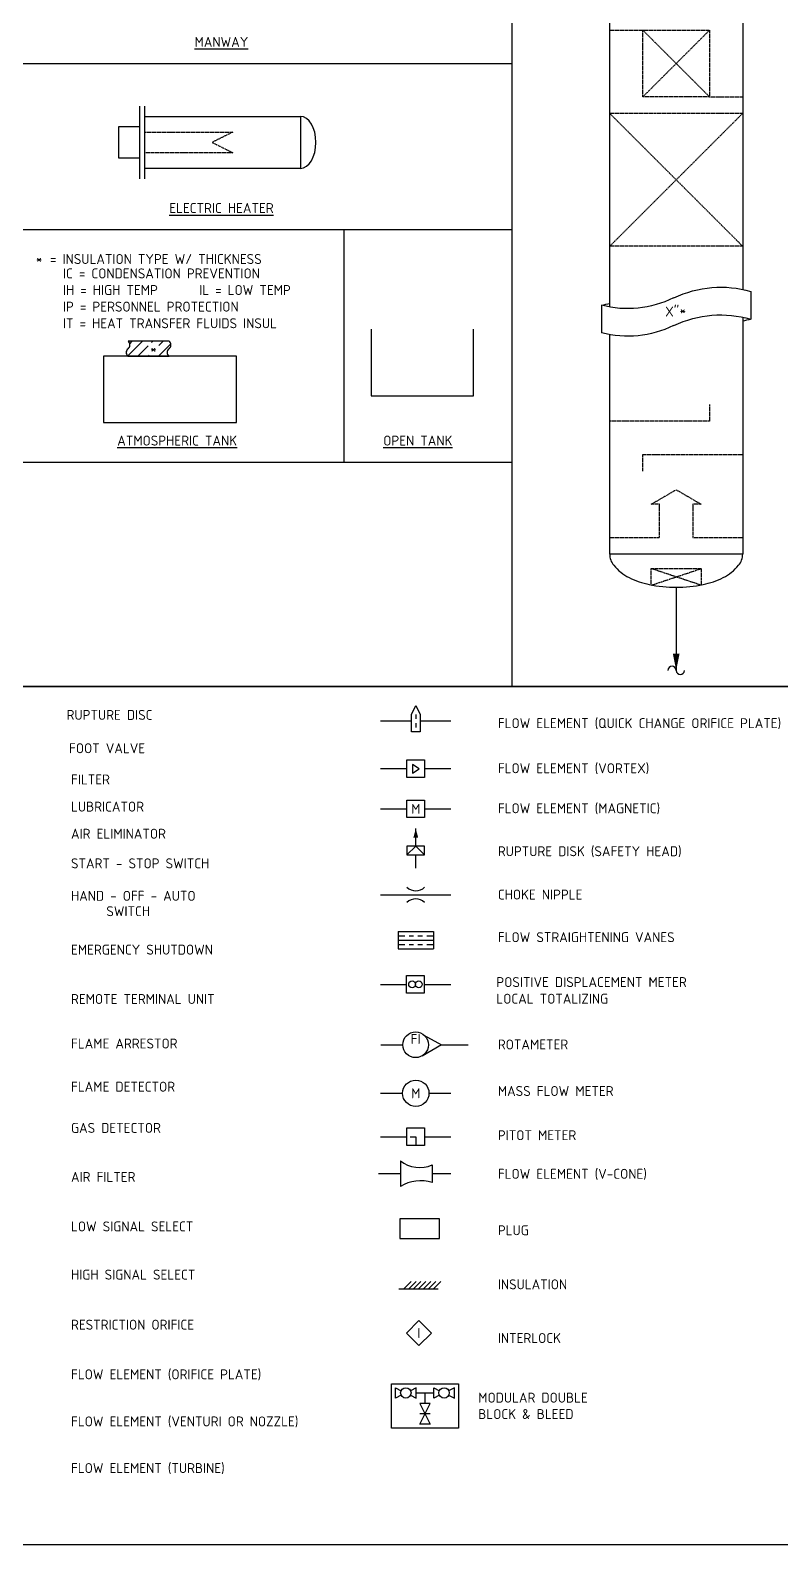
# Model space of a CAD drawing. Header units: millimetres. Extents: x 5058 to 5969, y 3741 to 4532.
# Drawn here: x 5420.4 to 5646.1, y 3740.6 to 4196.4 of the extents above; entities that cross this region are included whole.
import ezdxf
from ezdxf.enums import TextEntityAlignment as Align

# ---------------------------------------------------------------- set-up
doc = ezdxf.new("R2010")
doc.units = ezdxf.units.MM
doc.linetypes.add('HIDDEN', pattern=[0.375, 0.25, -0.125])
doc.linetypes.add('PHANTOM', pattern=[2.5, 1.25, -0.25, 0.25, -0.25, 0.25, -0.25])
for name, color, linetype in [('EQUIP', 3, 'Continuous'), ('MAJOR', 4, 'Continuous'), ('MINOR', 1, 'Continuous'), ('PID', 2, 'Continuous'), ('PROCESS', 4, 'Continuous'), ('SYMBOLS', 2, 'Continuous'), ('text', 3, 'Continuous'), ('TEXT_10', 2, 'Continuous')]:
    doc.layers.add(name, color=color, linetype=linetype)
doc.styles.add('X1', font='iso3098b.shx', dxfattribs={"height": 0.125})

# ---------------------------------------------------------------- blocks, each defined once
blk = doc.blocks.new('SP_PTUBE')
for p, q in [((-0.125, -0.125), (-0.125, 0.125)), ((-0.125, 0.125), (0.125, 0.125)), ((-0.078125, 0), (0, 0)), ((0, 0), (0, -0.125)), ((0.125, 0.125), (0.125, -0.125)), ((0.125, -0.125), (-0.125, -0.125))]:
    blk.add_line(p, q)
blk = doc.blocks.new('TMETER')
for p, q in [((-0.125, -0.125), (-0.125, 0.125)), ((-0.125, 0.125), (0.125, 0.125)), ((0.125, 0.125), (0.125, -0.125)), ((0.125, -0.125), (-0.125, -0.125))]:
    blk.add_line(p, q)
for centre in [(0, 0.046875), (0, -0.046875)]:
    blk.add_circle(centre, 0.046875)
blk = doc.blocks.new('FIXEDR')
for centre, start, end in [((0, 0.234375), 225, 315), ((0, -0.234375), 45, 135)]:
    blk.add_arc(centre, 0.176777, start, end)
blk = doc.blocks.new('STVANE')
for p, q in [((-0.25, 0.125), (0.25, 0.125)), ((-0.25, 0.125), (-0.25, -0.125)), ((-0.25, 0.0625), (-0.15625, 0.0625)), ((-0.09375, 0.0625), (-0.03125, 0.0625)), ((0.03125, 0.0625), (0.09375, 0.0625)), ((0.15625, 0.0625), (0.25, 0.0625)), ((0.25, 0.125), (0.25, -0.125)), ((-0.25, -0.0625), (-0.15625, -0.0625)), ((-0.25, -0.125), (0.25, -0.125)), ((-0.09375, -0.0625), (-0.03125, -0.0625)), ((0.03125, -0.0625), (0.09375, -0.0625)), ((0.15625, -0.0625), (0.25, -0.0625))]:
    blk.add_line(p, q)
blk = doc.blocks.new('VORTEX')
for p, q in [((-0.125, 0.125), (0.125, 0.125)), ((-0.125, -0.125), (-0.125, 0.125)), ((0.046875, 0), (-0.046875, 0.0625)), ((-0.046875, 0.0625), (-0.046875, -0.0625)), ((-0.046875, -0.0625), (0.046875, 0)), ((0.125, 0.125), (0.125, -0.125)), ((0.125, -0.125), (-0.125, -0.125))]:
    blk.add_line(p, q)
blk = doc.blocks.new('RUPTURE')
for p, q in [((0.0625, 0.125), (-0.0625, 0.125)), ((-0.0625, 0.125), (-0.0625, -0.125)), ((0.0625, 0), (-0.0625, 0.125)), ((-0.0625, -0.125), (0.0625, 0)), ((0.0625, -0.125), (0.0625, 0.125)), ((-0.0625, -0.125), (0.0625, -0.125))]:
    blk.add_line(p, q)
blk = doc.blocks.new('SRMETER')
for p, q in [((-0.0625, 0.09375), (0, 0.21875)), ((0, 0.21875), (0.0625, 0.09375)), ((-0.0625, -0.15625), (-0.0625, 0.09375)), ((0, 0.09375), (0, 0.03125)), ((0.0625, 0.09375), (0.0625, -0.15625)), ((0.0625, -0.15625), (-0.0625, -0.15625)), ((0, -0.03125), (0, -0.09375))]:
    blk.add_line(p, q)

msp = doc.modelspace()

# ---------------------------------------------------------------- linework, layer by layer
at = {"linetype": 'Continuous'}
for p, q in [((5565.25, 4516.4), (5565.25, 3998.9)), ((5297.9, 4186.4), (5565.25, 4186.4)), ((5057.9, 4136.4), (5565.25, 4136.4)), ((5514.75, 4136.4), (5514.75, 4066.4)), ((5057.9, 4066.4), (5565.25, 4066.4))]:
    msp.add_line(p, q, dxfattribs=at)
for points in [[(5968.74, 3998.9), (5057.9, 3998.9), (5057.9, 4531.72), (5968.74, 4531.72)], [(5057.9, 3998.9), (5968.74, 3998.9), (5968.74, 3740.59), (5057.9, 3740.59)]]:
    msp.add_lwpolyline(points, close=True, dxfattribs=at)
at = {"layer": 'EQUIP', "linetype": 'Continuous'}
for p, q in [((5594.69, 4113.32), (5594.69, 4216.39)), ((5634.69, 4216.39), (5634.69, 4118.36)), ((5637.11, 4117.77), (5637.11, 4109.44)), ((5592.25, 4113.64), (5592.25, 4105.33)), ((5634.69, 4109.91), (5634.69, 4038.74)), ((5462.13, 4102.8), (5449.82, 4102.8)), ((5522.91, 4106.4), (5522.91, 4086.4)), ((5553.72, 4086.4), (5553.72, 4106.4)), ((5594.69, 4038.74), (5594.69, 4104.93)), ((5482.42, 4098.3), (5442.42, 4098.3)), ((5442.42, 4098.3), (5442.42, 4078.3)), ((5449.82, 4098.3), (5462.13, 4098.3)), ((5482.42, 4078.3), (5482.42, 4098.3)), ((5522.91, 4086.4), (5553.72, 4086.4)), ((5442.42, 4078.3), (5482.42, 4078.3))]:
    msp.add_line(p, q, dxfattribs=at)
at = {"layer": 'EQUIP', "color": 7, "linetype": 'HIDDEN'}
for p, q in [((5594.69, 4196.39), (5624.69, 4196.39)), ((5604.69, 4196.39), (5624.69, 4176.39)), ((5604.69, 4176.39), (5624.69, 4196.39)), ((5604.69, 4176.39), (5604.69, 4196.39)), ((5624.69, 4196.39), (5624.69, 4176.39)), ((5624.69, 4176.39), (5604.69, 4176.39)), ((5624.69, 4176.39), (5634.69, 4176.39)), ((5594.69, 4171.39), (5634.69, 4131.39)), ((5594.69, 4131.39), (5634.69, 4171.39)), ((5634.69, 4171.39), (5594.69, 4171.39)), ((5454.78, 4165.78), (5481.34, 4165.78)), ((5481.34, 4165.78), (5475.09, 4162.65)), ((5475.09, 4162.65), (5481.34, 4159.53)), ((5481.34, 4159.53), (5454.78, 4159.53)), ((5634.69, 4131.39), (5594.69, 4131.39)), ((5624.69, 4083.74), (5624.69, 4078.74)), ((5624.69, 4078.74), (5594.69, 4078.74)), ((5604.69, 4068.74), (5634.69, 4068.74)), ((5604.69, 4063.74), (5604.69, 4068.74)), ((5607.19, 4034.37), (5622.19, 4034.37)), ((5622.19, 4029.37), (5607.19, 4034.37)), ((5607.19, 4029.37), (5622.19, 4034.37)), ((5607.19, 4029.37), (5607.19, 4034.37)), ((5622.19, 4034.37), (5622.19, 4029.37))]:
    msp.add_line(p, q, dxfattribs=at)
at = {"layer": 'EQUIP'}
for p, q in [((5453.21, 4173.59), (5453.21, 4151.72)), ((5454.78, 4173.59), (5454.78, 4151.72)), ((5453.21, 4167.34), (5446.96, 4167.34)), ((5446.96, 4167.34), (5446.96, 4157.97)), ((5454.78, 4170.47), (5501.65, 4170.47)), ((5501.65, 4170.47), (5501.65, 4154.84)), ((5446.96, 4157.97), (5453.21, 4157.97)), ((5501.65, 4154.84), (5454.78, 4154.84))]:
    msp.add_line(p, q, dxfattribs=at)
at = {"layer": 'EQUIP', "color": 7, "linetype": 'HIDDEN'}
msp.add_lwpolyline([(5594.69, 4043.74), (5609.69, 4043.74), (5609.69, 4053.74), (5607.19, 4053.74), (5614.69, 4058.12), (5622.19, 4053.74), (5619.69, 4053.74), (5619.69, 4043.74), (5634.69, 4043.74)], dxfattribs=at)
at = {"layer": 'EQUIP'}
msp.add_lwpolyline([(5634.69, 4038.74), (5594.69, 4038.74, 0.174705), (5595.91, 4035.36, 0.104203), (5600.55, 4031.67, 0.064948), (5606.6, 4029.57, 0.051099), (5614.69, 4028.74, 0.051099), (5622.78, 4029.57, 0.064948), (5628.83, 4031.67, 0.104203), (5633.47, 4035.36, 0.174705)], format="xyb", close=True, dxfattribs=at)
at = {"layer": 'EQUIP', "linetype": 'Continuous'}
for centre, start, end in [((5448.98, 4101.68), 306.8699, 53.1301), ((5461.29, 4101.68), 306.8699, 53.1301), ((5450.66, 4099.43), 126.8699, 233.1301), ((5462.98, 4099.43), 126.8699, 233.1301)]:
    msp.add_arc(centre, 1.41, start, end, dxfattribs=at)
at = {"layer": 'EQUIP'}
msp.add_ellipse((5501.65, 4162.65), major_axis=(0, 7.81), ratio=0.6, start_param=3.141593, end_param=6.283185, dxfattribs=at)
at = {"layer": 'EQUIP', "linetype": 'Continuous', "extrusion": (0, 0, -1)}
for centre, major_axis, ratio, start_param, end_param in [((5627.89, 4067.9), (0.46, 51.18), 0.785384, -0.364621, 0.219893), ((5600.13, 4163.78), (0, 51.17), 0.769782, 2.784022, 3.342951), ((5600.2, 4063.52), (0, 51.17), 0.769782, -0.201358, -0.137937), ((5627.89, 4059.23), (0.46, 51.51), 0.785389, -0.362138, 0.218437), ((5600.13, 4155.46), (0, 51.17), 0.769782, 2.784022, 3.342951), ((5628.25, 4159.66), (0, 51.51), 0.769782, 2.916154, 2.979442)]:
    msp.add_ellipse(centre, major_axis=major_axis, ratio=ratio, start_param=start_param, end_param=end_param, dxfattribs=at)
at = {"layer": 'MINOR', "linetype": 'Continuous'}
msp.add_line((5614.69, 4028.74), (5614.69, 4003.74), dxfattribs=at)
at = {"layer": 'PID'}
msp.add_lwpolyline([(5614.69, 4003.74, 0, 2, 0), (5614.69, 4008.74, 2, 2, 0)], format="xyseb", dxfattribs=at)
msp.add_lwpolyline([(5543.46, 3838.66), (5531.58, 3838.66), (5531.58, 3832.72), (5543.46, 3832.72)], close=True, dxfattribs=at)
for centre, start, end in [((5613.44, 4003.74), 0, 180), ((5615.94, 4003.74), 180, 0)]:
    msp.add_arc(centre, 1.25, start, end, dxfattribs=at)
at = {"layer": 'PROCESS'}
for p, q in [((5525.77, 3988.52), (5535.04, 3988.52)), ((5537.68, 3988.52), (5546.95, 3988.52)), ((5533.71, 3974.14), (5525.77, 3974.14)), ((5546.95, 3974.14), (5539.01, 3974.14)), ((5525.77, 3962.07), (5533.71, 3962.07)), ((5539.01, 3962.07), (5546.95, 3962.07)), ((5525.77, 3936.19), (5546.95, 3936.19)), ((5525.77, 3909.24), (5533.56, 3909.24)), ((5538.92, 3909.24), (5546.95, 3909.24)), ((5525.88, 3891.02), (5532.32, 3891.02)), ((5544.17, 3891.02), (5552.11, 3891.02)), ((5525.77, 3876.46), (5532.39, 3876.46)), ((5540.33, 3876.46), (5546.95, 3876.46)), ((5525.77, 3863.37), (5533.71, 3863.37)), ((5539.01, 3863.37), (5546.95, 3863.37)), ((5531.72, 3852.24), (5525.11, 3852.24)), ((5546.95, 3852.24), (5541.28, 3852.24))]:
    msp.add_line(p, q, dxfattribs=at)
at = {"layer": 'SYMBOLS'}
for p, q in [((5536.36, 3950.82), (5536.36, 3956.12)), ((5536.36, 3944.21), (5536.36, 3948.17)), ((5531.07, 3922.55), (5541.65, 3922.55)), ((5531.72, 3856.15), (5531.72, 3848.37)), ((5541.28, 3854.89), (5541.28, 3849.6)), ((5532.75, 3817.58), (5534.95, 3819.78)), ((5534.23, 3817.58), (5536.44, 3819.78)), ((5535.72, 3817.58), (5537.92, 3819.78)), ((5537.2, 3817.58), (5539.4, 3819.78)), ((5538.68, 3817.58), (5540.89, 3819.78)), ((5540.17, 3817.58), (5542.37, 3819.78)), ((5541.65, 3817.58), (5543.85, 3819.78)), ((5531.27, 3817.58), (5543.13, 3817.58)), ((5536.48, 3786.26), (5541.74, 3786.26)), ((5539.11, 3786.26), (5539.11, 3783.08)), ((5540.67, 3779.96), (5537.55, 3779.96))]:
    msp.add_line(p, q, dxfattribs=at)
for points in [[(5533.71, 3959.42), (5533.71, 3964.72), (5539.01, 3964.72), (5539.01, 3959.42)], [(5537.31, 3800.55), (5533.56, 3804.29), (5537.31, 3808.03), (5541.05, 3804.29)], [(5529.06, 3789), (5549.16, 3789), (5549.16, 3775.66), (5529.06, 3775.66)], [(5540.67, 3776.84), (5537.55, 3776.84), (5540.67, 3783.08), (5537.55, 3783.08)]]:
    msp.add_lwpolyline(points, close=True, dxfattribs=at)
msp.add_lwpolyline([(5536.36, 3953.44, 1.43, 0, 0), (5536.36, 3956.12, 0, 0, 0)], format="xyseb", dxfattribs=at)
for points in [[(5538.78, 3893.95), (5544.05, 3891.05), (5538.24, 3887.61)], [(5531.97, 3785.56), (5530.25, 3784.7), (5530.25, 3787.81), (5531.97, 3786.95)], [(5534.76, 3785.56), (5536.48, 3784.7), (5536.48, 3787.81), (5534.76, 3786.95)], [(5543.46, 3785.56), (5541.74, 3784.7), (5541.74, 3787.81), (5543.46, 3786.95)], [(5546.25, 3785.56), (5547.97, 3784.7), (5547.97, 3787.81), (5546.25, 3786.95)]]:
    msp.add_lwpolyline(points, dxfattribs=at)
for centre, radius in [((5536.31, 3891.05), 3.87), ((5536.36, 3876.46), 3.97), ((5533.37, 3786.26), 1.56), ((5544.86, 3786.26), 1.56)]:
    msp.add_circle(centre, radius, dxfattribs=at)
for centre, radius, start, end in [((5537.55, 3863.48), 9.36, 231.5262, 293.5052), ((5537.81, 3838.79), 11.35, 72.1679, 122.4295)]:
    msp.add_arc(centre, radius, start, end, dxfattribs=at)
at = {"layer": 'text'}
for p, q in [((5449.73, 4098.37), (5454.16, 4102.8)), ((5450.33, 4102.06), (5451.07, 4102.8)), ((5456.9, 4102.45), (5457.25, 4102.8)), ((5459.03, 4101.48), (5460.35, 4102.8)), ((5452.75, 4098.3), (5455.86, 4101.41)), ((5455.85, 4098.3), (5456.2, 4098.65)), ((5458.94, 4098.3), (5462.65, 4102.01)), ((5462.03, 4098.3), (5462.08, 4098.34))]:
    msp.add_line(p, q, dxfattribs=at)

# ---------------------------------------------------------------- block references
at = {"layer": 'SYMBOLS', "xscale": 21.17224998714391, "yscale": 21.17224998714391, "zscale": 21.17224998714391}
for name, p in [('SRMETER', (5536.36, 3988.52)), ('VORTEX', (5536.36, 3974.14)), ('FIXEDR', (5536.36, 3936.19)), ('STVANE', (5536.36, 3922.55)), ('SP_PTUBE', (5536.36, 3863.37))]:
    msp.add_blockref(name, p, dxfattribs=at)
at = {"layer": 'SYMBOLS', "rotation": 90}
for name, p, xscale, yscale, zscale in [('RUPTURE', (5536.36, 3949.5), 21.17224998714391, 21.17224998714391, 21.17224998714391), ('TMETER', (5536.24, 3909.25), 21.44791249999898, 21.44791249999898, 21.44791249999898)]:
    msp.add_blockref(name, p, dxfattribs=dict(at, xscale=xscale, yscale=yscale, zscale=zscale))

# ---------------------------------------------------------------- texts
at = {"layer": 'MAJOR', "color": 2, "linetype": 'PHANTOM', "style": 'X1'}
for p in [(5423.04, 4127.6), (5616.66, 4112.12), (5457.44, 4100.55)]:
    msp.add_text('*', height=3, dxfattribs=at).set_placement(p, align=Align.MIDDLE)
at = {"layer": 'SYMBOLS', "style": 'X1'}
for s, p in [('M', (5536.36, 3962.07)), ('M', (5536.36, 3876.46)), ('I', (5537.31, 3804.29))]:
    msp.add_text(s, height=3, dxfattribs=at).set_placement(p, align=Align.MIDDLE)
msp.add_text('FI', height=3, dxfattribs=at).set_placement((5536.31, 3891.31), align=Align.CENTER)
at = {"layer": 'TEXT_10', "style": 'X1'}
for s, p in [('%%UMANWAY', (5477.9, 4191.4)), ('%%UELECTRIC HEATER', (5477.9, 4141.4)), ('X"', (5613.48, 4110.24)), ('%%UATMOSPHERIC TANK', (5464.58, 4071.4)), ('%%UOPEN TANK', (5536.97, 4071.4))]:
    msp.add_text(s, height=3, dxfattribs=at).set_placement(p, align=Align.CENTER)
for s, p in [('= INSULATION TYPE W/ THICKNESS', (5426.34, 4126.05)), ('IC = CONDENSATION PREVENTION', (5430.22, 4121.72)), ('IH = HIGH TEMP', (5430.22, 4116.72)), ('IL = LOW TEMP', (5471.2, 4116.72)), ('IP = PERSONNEL PROTECTION', (5430.22, 4111.72)), ('IT = HEAT TRANSFER FLUIDS INSUL', (5430.22, 4106.72)), ('RUPTURE DISC', (5431.32, 3988.85)), ('FLOW ELEMENT (QUICK CHANGE ORIFICE PLATE)', (5561.04, 3986.35)), ('FOOT VALVE', (5432.06, 3978.81)), ('FLOW ELEMENT (VORTEX)', (5561.04, 3972.79)), ('FILTER', (5432.65, 3969.4)), ('LUBRICATOR', (5432.65, 3961.23)), ('FLOW ELEMENT (MAGNETIC)', (5561.04, 3960.74)), ('AIR ELIMINATOR', (5432.65, 3953.07)), ('RUPTURE DISK (SAFETY HEAD)', (5561.04, 3947.81)), ('START - STOP SWITCH', (5432.65, 3944.16)), ('HAND - OFF - AUTO', (5432.65, 3934.38)), ('CHOKE NIPPLE', (5561.04, 3934.77)), ('SWITCH', (5443.28, 3929.76)), ('FLOW STRAIGHTENING VANES', (5561.04, 3921.94)), ('EMERGENCY SHUTDOWN', (5432.65, 3918.19)), ('POSITIVE DISPLACEMENT METER', (5560.59, 3908.42)), ('REMOTE TERMINAL UNIT', (5432.65, 3903.34)), ('LOCAL TOTALIZING', (5560.59, 3903.41)), ('FLAME ARRESTOR', (5432.65, 3889.93)), ('ROTAMETER', (5561.04, 3889.64)), ('FLAME DETECTOR', (5432.65, 3876.94)), ('MASS FLOW METER', (5561.04, 3875.64)), ('GAS DETECTOR', (5432.65, 3864.54)), ('PITOT METER', (5561.04, 3862.34)), ('AIR FILTER', (5432.65, 3849.79)), ('FLOW ELEMENT (V-CONE)', (5561.04, 3850.71)), ('LOW SIGNAL SELECT', (5432.65, 3834.88)), ('PLUG', (5561.04, 3833.73)), ('HIGH SIGNAL SELECT', (5432.65, 3820.38)), ('INSULATION', (5561.04, 3817.45)), ('RESTRICTION ORIFICE', (5432.65, 3805.31)), ('INTERLOCK', (5561.04, 3801.28)), ('FLOW ELEMENT (ORIFICE PLATE)', (5432.65, 3790.37)), ('MODULAR DOUBLE', (5555.14, 3783.34)), ('FLOW ELEMENT (VENTURI OR NOZZLE)', (5432.65, 3776.19)), ('BLOCK & BLEED', (5555.14, 3778.4)), ('FLOW ELEMENT (TURBINE)', (5432.65, 3762.15))]:
    msp.add_text(s, height=3, dxfattribs=at).set_placement(p)

doc.saveas('drawing.dxf')
